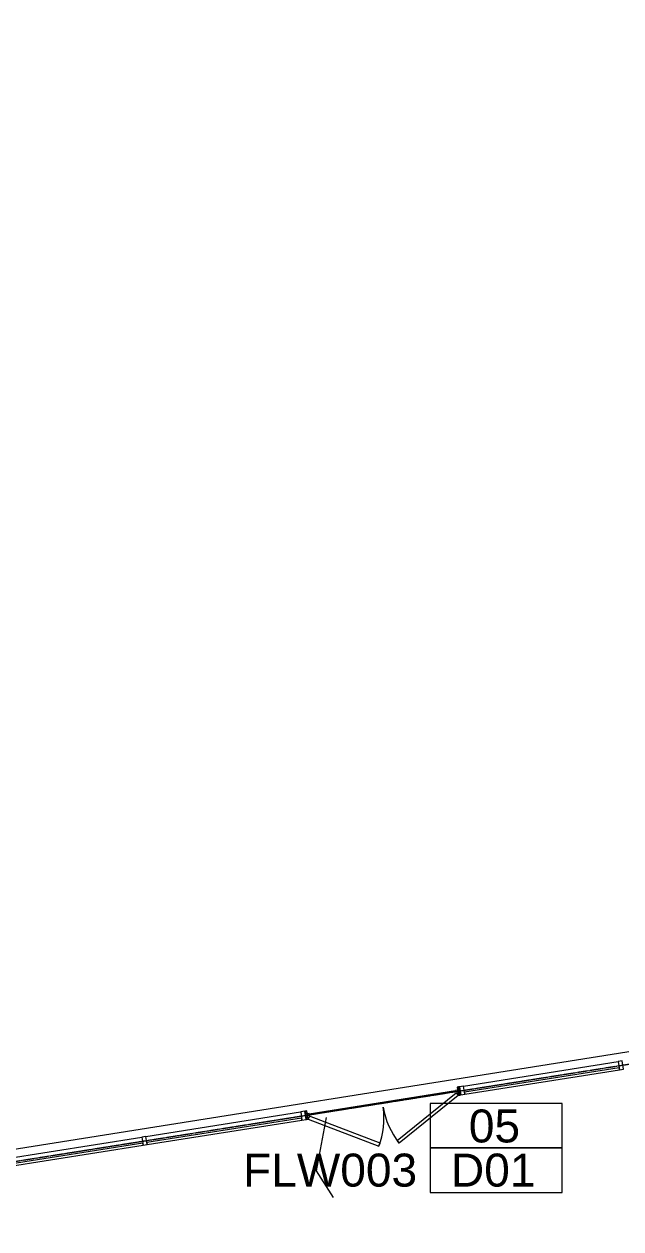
# Model space of a CAD drawing. Header units: millimetres. Extents: x -2612262 to -2065320, y 3717813 to 4283368.
# Drawn here: x -2246374 to -2239134, y 4009804 to 4024415 of the extents above; entities that cross this region are included whole.
import ezdxf

# ---------------------------------------------------------------- set-up
doc = ezdxf.new("R2010")
doc.units = ezdxf.units.MM
for name, pattern in [('Aligning Line', [3.2004, 1.6002, -1.6002]), ('Grid Line', [21, 12, -3, 3, -3]), ('Overhead', [4, 2.5, -1.5])]:
    doc.linetypes.add(name, pattern=pattern)
for name, color, linetype, lineweight in [('A-ANNO-KEYN', 231, 'Continuous', 5), ('A-DOOR', 31, 'Continuous', 5), ('A-DOOR-FRAM', 31, 'Continuous', 5), ('A-DOOR-IDEN', 31, 'Continuous', 5), ('A-FLOR', 192, 'Continuous', 5), ('A-FLOR-OVHD', 1, 'Overhead', 13), ('A-GLAZ-CURT', 52, 'Continuous', 5), ('A-GLAZ-CWMG', 51, 'Continuous', 5), ('A-WALL', 113, 'Continuous', 5), ('G-ANNO-REFR', 1, 'Aligning Line', 5), ('G-ANNO-TEXT', 231, 'Continuous', 5), ('P-SANR-FIXT', 6, 'Continuous', 5), ('S-GRID', 1, 'Continuous', 5)]:
    doc.layers.add(name, color=color, linetype=linetype, lineweight=lineweight)
doc.styles.add('Arial_2', font='arial.ttf', dxfattribs={"height": 400})
picture_1 = doc.add_image_def('image1.jpg', size_in_pixel=(6528, 5638))

# ---------------------------------------------------------------- blocks, each defined once
blk = doc.blocks.new('System Panel - Glazed-1425433-GA - Part B')
at = {"layer": 'A-GLAZ-CURT'}
for p, q in [((950, 50), (-950, 50)), ((-950, 50), (-950, 25)), ((-950, 25), (950, 25)), ((950, 25), (950, 50))]:
    blk.add_line(p, q, dxfattribs=at)
blk = doc.blocks.new('System Panel - Glazed-2654188-GA - Part B')
at = {"layer": 'A-GLAZ-CURT'}
for p, q in [((854, 49), (-854, 49)), ((-854, 49), (-854, 25)), ((-854, 25), (854, 25)), ((854, 25), (854, 49))]:
    blk.add_line(p, q, dxfattribs=at)
blk = doc.blocks.new('Rectangular Mullion - 50x100mm-1215462-GA - Part B')
at = {"layer": 'A-GLAZ-CWMG'}
for p, q in [((-2345709, 3969644), (-2343809, 3969644)), ((-2345709, 3969544), (-2343809, 3969544))]:
    blk.add_line(p, q, dxfattribs=at)
blk = doc.blocks.new('Rectangular Mullion - 50x100mm-V78-GA - Part B')
at = {"layer": 'A-GLAZ-CWMG'}
for p, q in [((-2246632, 4010650), (-2244945, 4010918)), ((-2246616, 4010552), (-2244929, 4010819))]:
    blk.add_line(p, q, dxfattribs=at)
blk = doc.blocks.new('Rectangular Mullion - 50x100mm-1425432-GA - Part B')
at = {"layer": 'A-GLAZ-CWMG'}
for p, q in [((-25, 50), (25, 50)), ((-25, -50), (-25, 50)), ((25, 50), (25, -50)), ((25, -50), (-25, -50))]:
    blk.add_line(p, q, dxfattribs=at)
blk = doc.blocks.new('Door-Hinge-Double - 2340x920x920x40 Glazed-Aluminium Frame D01-V75-GA - Part B')
at = {"layer": 'A-DOOR'}
for p, q in [((-921, 50), (-124, 510)), ((-104, 475), (-901, 15)), ((-124, 510), (-104, 475)), ((124, 510), (104, 475)), ((104, 475), (901, 15)), ((921, 50), (124, 510)), ((-901, 15), (-921, 50)), ((901, 15), (921, 50))]:
    blk.add_line(p, q, dxfattribs=at)
for centre, start, end in [((-921, 50), 0, 30), ((921, 50), 150, 180)]:
    blk.add_arc(centre, 920, start, end, dxfattribs=at)
blk = doc.blocks.new('X_Door-Frame-Wood - Standard-V76-GA - Part B')
at = {"layer": 'A-DOOR-FRAM'}
for p, q in [((-923, 50), (-943, 50)), ((-943, 50), (-943, -50)), ((-923, -50), (-923, 50)), ((-898, 5), (-923, 5)), ((-923, 5), (-923, -15)), ((-898, -15), (-898, 5)), ((923, 5), (898, 5)), ((898, 5), (898, -15)), ((943, 50), (923, 50)), ((923, 50), (923, -50)), ((923, -15), (923, 5)), ((943, -50), (943, 50)), ((-943, -50), (-923, -50)), ((-923, -15), (-898, -15)), ((898, -15), (923, -15)), ((923, -50), (943, -50))]:
    blk.add_line(p, q, dxfattribs=at)
blk = doc.blocks.new('aba - Plumbing Fixtures - Strip Drain - Stormtech - Custom Ass - FLW003 _Doors_-V80-GA - Part B')
at = {"layer": 'P-SANR-FIXT'}
for p, q in [((38, -49), (38, -1845)), ((41, -49), (41, -1845))]:
    blk.add_line(p, q, dxfattribs=at)
blk = doc.blocks.new('AA_DOOR_MARK _ TYPE MARK_HA2 - Mark _ Type Mark-1751130-GA - Part B')
at = {"layer": 'A-DOOR-IDEN'}
for p, q in [((4, 2.7), (-4, 2.7)), ((-4, 2.7), (-4, 0)), ((4, 0), (4, 2.7)), ((4, 0), (-4, 0)), ((4, -2.7), (4, 0)), ((-4, 0), (4, 0)), ((-4, 0), (-4, -2.7)), ((-4, -2.7), (4, -2.7))]:
    blk.add_line(p, q, dxfattribs=at)

msp = doc.modelspace()

# ---------------------------------------------------------------- linework, layer by layer
at = {"layer": 'A-ANNO-KEYN'}
for p, q in [((-2242708.8, 4011155.3), (-2242831.7, 4010509.3)), ((-2242831.7, 4010509.3), (-2242625.7, 4010185.3))]:
    msp.add_line(p, q, dxfattribs=at)
at = {"layer": 'A-FLOR'}
for p, q in [((-2247052.3, 4010684.9), (-2237073.8, 4012265.4)), ((-2242914.9, 4011199.9), (-2241141, 4011480.9)), ((-2242913.1, 4011188.7), (-2241139.2, 4011469.6))]:
    msp.add_line(p, q, dxfattribs=at)
at = {"layer": 'A-FLOR-OVHD'}
msp.add_line((-2319811.5, 3999008.7), (-2229984.8, 4013236.4), dxfattribs=at)
msp.add_line((-2319811.5, 3999008.7), (-2229984.8, 4013236.4), dxfattribs=at)
at = {"layer": 'A-WALL', "color": 250, "lineweight": 13}
for p, q in [((-2241092.7, 4011527.6), (-2241102.6, 4011526.1)), ((-2241077.1, 4011428.9), (-2241092.7, 4011527.6)), ((-2241086.9, 4011427.3), (-2241077.1, 4011428.9)), ((-2242965.4, 4011231), (-2242969.3, 4011230.4)), ((-2242969.3, 4011230.4), (-2242953.7, 4011131.6)), ((-2242953.7, 4011131.6), (-2242949.7, 4011132.2))]:
    msp.add_line(p, q, dxfattribs=at)
at = {"layer": 'S-GRID', "linetype": 'Grid Line'}
msp.add_line((-2319776.1, 3999014.3), (-2220382.6, 4014757.3), dxfattribs=at)

# ---------------------------------------------------------------- block references
at = {"layer": 'A-DOOR', "rotation": 189.0003095978032}
for name in ['X_Door-Frame-Wood - Standard-V76-GA - Part B', 'Door-Hinge-Double - 2340x920x920x40 Glazed-Aluminium Frame D01-V75-GA - Part B']:
    msp.add_blockref(name, (-2242026.2, 4011329.2), dxfattribs=at)
at = {"layer": 'A-DOOR-IDEN', "xscale": 199.9999999999999, "yscale": 199.9999999999999, "zscale": 199.9999999999999}
msp.add_blockref('AA_DOOR_MARK _ TYPE MARK_HA2 - Mark _ Type Mark-1751130-GA - Part B', (-2240648.4, 4010785.8), dxfattribs=at)
at = {"layer": 'A-GLAZ-CURT', "rotation": 189.0003095978032}
for name, p in [('System Panel - Glazed-1425433-GA - Part B', (-2240097.2, 4011634.7)), ('System Panel - Glazed-1425433-GA - Part B', (-2243949.2, 4011024.6)), ('System Panel - Glazed-2654188-GA - Part B', (-2245780.4, 4010734.5))]:
    msp.add_blockref(name, p, dxfattribs=at)
at = {"layer": 'A-GLAZ-CWMG'}
for p, rotation in [((696794, 457730), 9.000309597803092), ((692942, 457119.9), 9.00030959780053)]:
    msp.add_blockref('Rectangular Mullion - 50x100mm-1215462-GA - Part B', p, dxfattribs=dict(at, rotation=rotation))
at = {"layer": 'A-GLAZ-CWMG', "extrusion": (0, 0, -1), "rotation": 350.9996904021968}
for p in [(2239134.2, 4011787.2), (2241060.2, 4011482.2), (2242986.2, 4011177.1), (2244912.2, 4010872)]:
    msp.add_blockref('Rectangular Mullion - 50x100mm-1425432-GA - Part B', p, dxfattribs=at)
at = {"layer": 'A-GLAZ-CWMG'}
msp.add_blockref('Rectangular Mullion - 50x100mm-V78-GA - Part B', (0, 0), dxfattribs=at)
at = {"layer": 'P-SANR-FIXT', "rotation": 99.0003277068024}
msp.add_blockref('aba - Plumbing Fixtures - Strip Drain - Stormtech - Custom Ass - FLW003 _Doors_-V80-GA - Part B', (-2242956.8, 4011151.4), dxfattribs=at)

# ---------------------------------------------------------------- texts
at = {"layer": 'A-ANNO-KEYN', "insert": (-2243717.7, 4010717.3), "char_height": 400, "width": 2629.535, "attachment_point": 1, "style": 'Arial_2'}
msp.add_mtext('FLW003', dxfattribs=at)
at = {"layer": 'A-DOOR-IDEN', "char_height": 400, "attachment_point": 1, "style": 'Arial_2'}
for s, insert, width in [('05', (-2240979.2, 4011252.6), 769.62), ('D01', (-2241196, 4010717.3), 1266.666)]:
    msp.add_mtext(s, dxfattribs=dict(at, insert=insert, width=width))
at = {"layer": 'G-ANNO-TEXT', "color": 7, "insert": (-2241369.1, 4009234.4), "char_height": 400, "width": 12859.067, "attachment_point": 1, "rotation": 8.58475, "style": 'Arial_2'}
msp.add_mtext('AWNING OVERHEAD SHOWN DASHED', dxfattribs=at)

# ---------------------------------------------------------------- pictures from other files: only their frames are drawn
at = {"layer": 'G-ANNO-REFR'}
image = msp.add_image(picture_1, insert=(-2382054.9, 4283368.1), size_in_units=(433000, 373966.6), rotation=-122.11743, dxfattribs=at)
image.dxf.flags = 15

doc.saveas('drawing.dxf')
